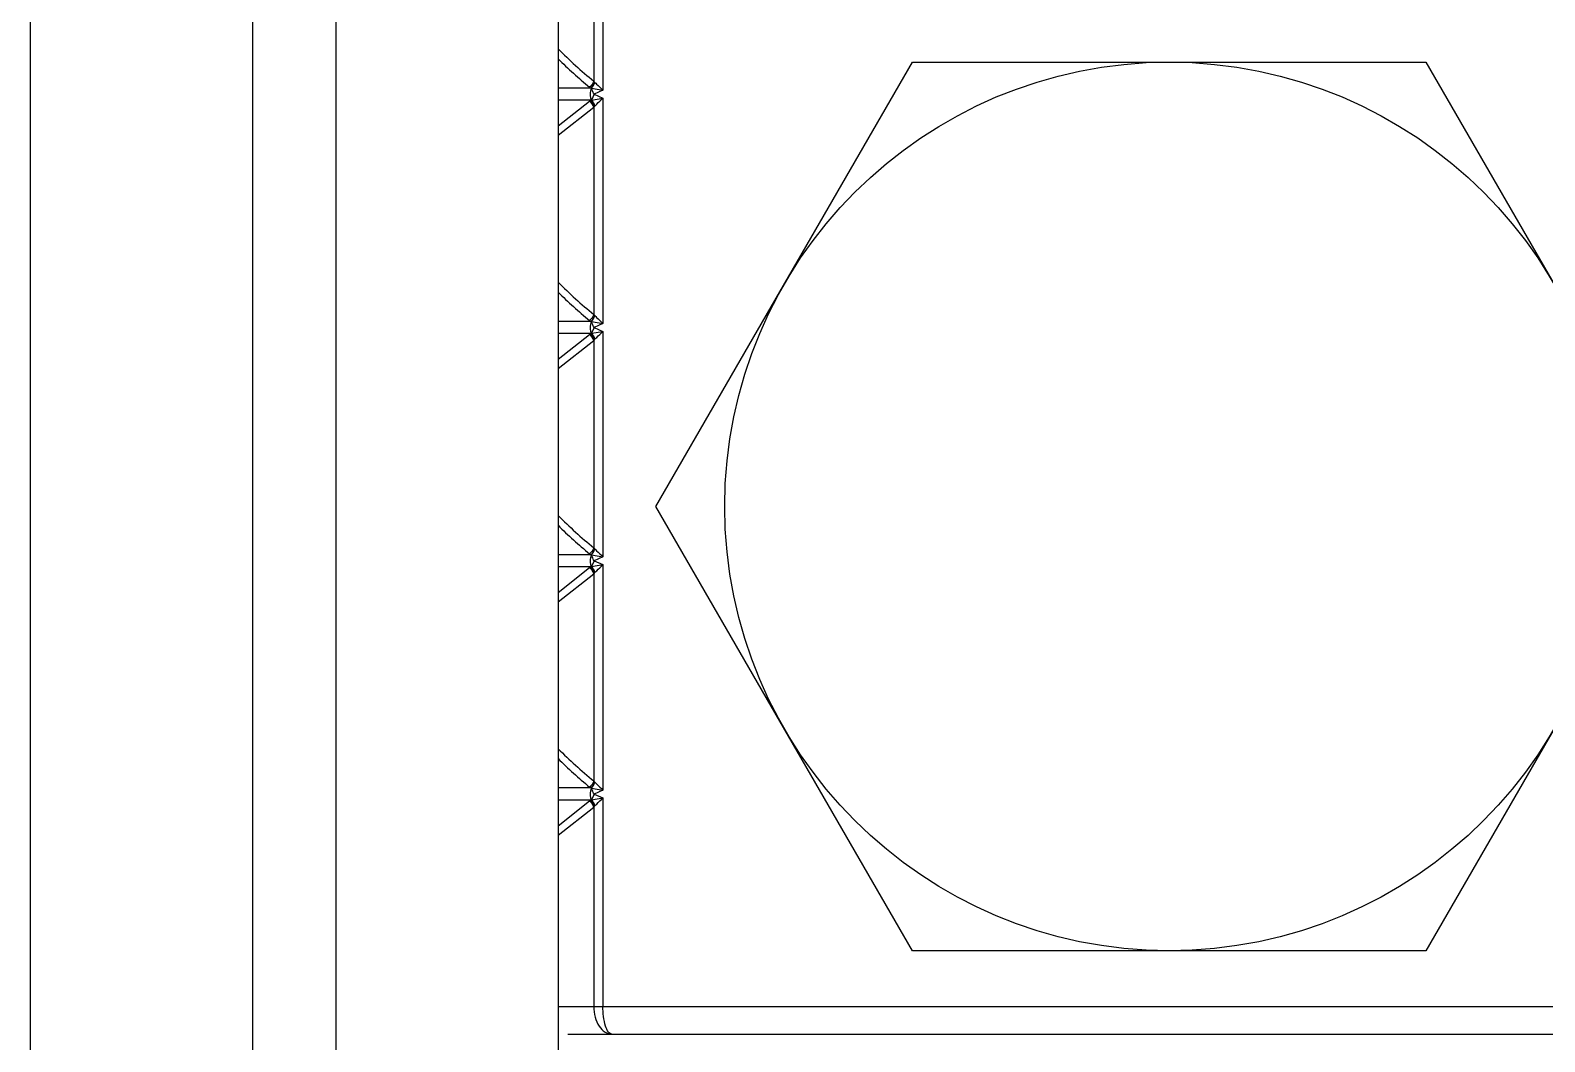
# Model space of a CAD drawing. Extents: x 1725261 to 1937680, y 860327 to 1571294.
# Drawn here: x 1831691.6 to 1832016.2, y 1215334.2 to 1215551 of the extents above; entities that cross this region are included whole.
import ezdxf

# ---------------------------------------------------------------- set-up
doc = ezdxf.new("R2010")
doc.units = 0
doc.header["$LTSCALE"] = 1000
doc.header["$MEASUREMENT"] = 0

msp = doc.modelspace()

# ---------------------------------------------------------------- linework, layer by layer
at = {"linetype": 'Continuous'}
for p, q in [((1831691.64, 1215988.29), (1831691.64, 1211247.26)), ((1831739.26, 1215988.29), (1831739.26, 1211247.26)), ((1831757.12, 1215988.29), (1831757.12, 1211247.26)), ((1831804.75, 1215988.29), (1831804.75, 1211247.26)), ((1831812.38, 1215556.08), (1831812.38, 1215540.08)), ((1831814.36, 1215556.08), (1831814.36, 1215538.12)), ((1831825.73, 1215448.92), (1831880.73, 1215544.17)), ((1831880.73, 1215544.17), (1831990.71, 1215544.17)), ((1831990.71, 1215544.17), (1832045.71, 1215448.92)), ((1831811.75, 1215538.59), (1831804.75, 1215538.59)), ((1831811.87, 1215538.56), (1831811.75, 1215538.59)), ((1831811.9, 1215538.54), (1831814.36, 1215538.12)), ((1831812.54, 1215539.89), (1831812.38, 1215540.08)), ((1831814.36, 1215538.12), (1831812.45, 1215537.29)), ((1831812.62, 1215539.82), (1831812.54, 1215539.89)), ((1831811.71, 1215535.98), (1831804.75, 1215536)), ((1831804.75, 1215530.5), (1831811.46, 1215535.81)), ((1831804.75, 1215528.47), (1831812.38, 1215534.5)), ((1831811.71, 1215535.98), (1831811.86, 1215536.01)), ((1831811.86, 1215536.01), (1831811.91, 1215536.03)), ((1831812.45, 1215537.29), (1831811.91, 1215536.03)), ((1831811.91, 1215536.03), (1831814.36, 1215536.46)), ((1831812.38, 1215534.5), (1831812.52, 1215534.67)), ((1831812.38, 1215534.5), (1831812.38, 1215490.07)), ((1831812.45, 1215537.29), (1831814.36, 1215536.46)), ((1831812.52, 1215534.67), (1831812.6, 1215534.74)), ((1831812.6, 1215534.74), (1831812.65, 1215534.78)), ((1831814.36, 1215536.46), (1831814.36, 1215488.11)), ((1831812.54, 1215489.88), (1831812.38, 1215490.07)), ((1831812.62, 1215489.81), (1831812.54, 1215489.88)), ((1831811.75, 1215488.58), (1831804.75, 1215488.58)), ((1831811.71, 1215485.97), (1831804.75, 1215485.99)), ((1831804.75, 1215480.5), (1831811.46, 1215485.8)), ((1831811.71, 1215485.97), (1831811.86, 1215486.01)), ((1831811.87, 1215488.55), (1831811.75, 1215488.58)), ((1831811.86, 1215486.01), (1831811.91, 1215486.03)), ((1831811.9, 1215488.53), (1831814.36, 1215488.11)), ((1831812.45, 1215487.28), (1831811.91, 1215486.03)), ((1831811.91, 1215486.03), (1831814.36, 1215486.45)), ((1831814.36, 1215488.11), (1831812.45, 1215487.28)), ((1831812.45, 1215487.28), (1831814.36, 1215486.45)), ((1831814.36, 1215486.45), (1831814.36, 1215438.11)), ((1831804.75, 1215478.46), (1831812.38, 1215484.49)), ((1831812.38, 1215484.49), (1831812.52, 1215484.66)), ((1831812.38, 1215484.49), (1831812.38, 1215440.07)), ((1831812.52, 1215484.66), (1831812.6, 1215484.73)), ((1831812.6, 1215484.73), (1831812.65, 1215484.78)), ((1831880.73, 1215353.67), (1831825.73, 1215448.92)), ((1832045.71, 1215448.92), (1831990.71, 1215353.67)), ((1831811.75, 1215438.57), (1831804.75, 1215438.57)), ((1831811.87, 1215438.54), (1831811.75, 1215438.57)), ((1831811.9, 1215438.53), (1831814.36, 1215438.11)), ((1831812.45, 1215437.27), (1831811.91, 1215436.02)), ((1831812.54, 1215439.87), (1831812.38, 1215440.07)), ((1831814.36, 1215438.11), (1831812.45, 1215437.27)), ((1831812.45, 1215437.27), (1831814.36, 1215436.44)), ((1831812.62, 1215439.81), (1831812.54, 1215439.87)), ((1831811.71, 1215435.96), (1831804.75, 1215435.98)), ((1831804.75, 1215430.49), (1831811.46, 1215435.8)), ((1831804.75, 1215428.45), (1831812.38, 1215434.49)), ((1831811.71, 1215435.96), (1831811.86, 1215436)), ((1831811.86, 1215436), (1831811.91, 1215436.02)), ((1831811.91, 1215436.02), (1831814.36, 1215436.44)), ((1831812.38, 1215434.49), (1831812.52, 1215434.65)), ((1831812.38, 1215434.49), (1831812.38, 1215390.06)), ((1831812.52, 1215434.65), (1831812.6, 1215434.72)), ((1831812.6, 1215434.72), (1831812.65, 1215434.77)), ((1831814.36, 1215436.44), (1831814.36, 1215388.1)), ((1831811.75, 1215388.57), (1831804.75, 1215388.57)), ((1831811.87, 1215388.54), (1831811.75, 1215388.57)), ((1831811.9, 1215388.52), (1831814.36, 1215388.1)), ((1831812.54, 1215389.87), (1831812.38, 1215390.06)), ((1831812.62, 1215389.8), (1831812.54, 1215389.87)), ((1831811.71, 1215385.96), (1831804.75, 1215385.98)), ((1831804.75, 1215380.48), (1831811.46, 1215385.79)), ((1831811.71, 1215385.96), (1831811.86, 1215385.99)), ((1831811.86, 1215385.99), (1831811.91, 1215386.01)), ((1831812.45, 1215387.27), (1831811.91, 1215386.01)), ((1831811.91, 1215386.01), (1831814.36, 1215386.44)), ((1831814.36, 1215388.1), (1831812.45, 1215387.27)), ((1831812.45, 1215387.27), (1831814.36, 1215386.44)), ((1831814.36, 1215386.44), (1831814.36, 1215341.76)), ((1831804.75, 1215378.45), (1831812.38, 1215384.48)), ((1831812.38, 1215384.48), (1831812.52, 1215384.65)), ((1831812.38, 1215384.48), (1831812.38, 1215341.76)), ((1831812.52, 1215384.65), (1831812.6, 1215384.72)), ((1831812.6, 1215384.72), (1831812.65, 1215384.76)), ((1831990.71, 1215353.67), (1831880.73, 1215353.67)), ((1831804.75, 1215341.76), (1832066.69, 1215341.76)), ((1831806.84, 1215335.81), (1832064.6, 1215335.81))]:
    msp.add_line(p, q, dxfattribs=at)
msp.add_circle((1831935.72, 1215448.92), 95.25, dxfattribs=at)
for centre, radius, start, end in [((1831878.31, 1215620.53), 104.01, 224.9882, 230.6634), ((1831878.8, 1215619.57), 105.17, 225.2411, 230.1872), ((1831812.65, 1215540.21), 1.85, 230.2237, 240.9585), ((1831812.62, 1215534.35), 1.86, 119.1442, 128.3025), ((1831878.31, 1215570.52), 104.01, 224.9882, 230.6634), ((1831878.8, 1215569.56), 105.17, 225.2411, 230.1872), ((1831812.65, 1215490.2), 1.85, 230.2237, 240.9585), ((1831812.62, 1215484.34), 1.86, 119.1442, 128.3025), ((1831878.31, 1215520.51), 104.01, 224.9882, 230.6634), ((1831878.8, 1215519.55), 105.17, 225.2411, 230.1872), ((1831812.65, 1215440.19), 1.85, 230.2237, 240.9585), ((1831812.62, 1215434.33), 1.86, 119.1442, 128.3025), ((1831878.31, 1215470.51), 104.01, 224.9882, 230.6634), ((1831878.8, 1215469.55), 105.17, 225.2411, 230.1872), ((1831812.65, 1215390.19), 1.85, 230.2237, 240.9585), ((1831812.62, 1215384.33), 1.86, 119.1442, 128.3025)]:
    msp.add_arc(centre, radius, start, end, dxfattribs=at)
for points in [[(1831812.38, 1215540.08), (1831812.25, 1215539.57), (1831811.9, 1215539.08), (1831811.46, 1215538.78)], [(1831812.54, 1215539.89), (1831812.43, 1215539.39), (1831812.14, 1215538.91), (1831811.75, 1215538.59)], [(1831811.87, 1215538.56), (1831812.22, 1215538.89), (1831812.51, 1215539.34), (1831812.62, 1215539.82)], [(1831812.38, 1215534.5), (1831812.25, 1215535.02), (1831811.9, 1215535.51), (1831811.46, 1215535.81)], [(1831812.52, 1215534.67), (1831812.41, 1215535.17), (1831812.11, 1215535.65), (1831811.71, 1215535.98)], [(1831812.6, 1215534.74), (1831812.49, 1215535.22), (1831812.23, 1215535.68), (1831811.86, 1215536.01)], [(1831812.65, 1215534.78), (1831812.53, 1215535.25), (1831812.27, 1215535.71), (1831811.91, 1215536.03)], [(1831812.38, 1215490.07), (1831812.25, 1215489.56), (1831811.9, 1215489.08), (1831811.46, 1215488.78)], [(1831812.54, 1215489.88), (1831812.43, 1215489.39), (1831812.14, 1215488.9), (1831811.75, 1215488.58)], [(1831811.87, 1215488.55), (1831812.22, 1215488.89), (1831812.51, 1215489.34), (1831812.62, 1215489.81)], [(1831812.38, 1215484.49), (1831812.25, 1215485.01), (1831811.9, 1215485.5), (1831811.46, 1215485.8)], [(1831812.52, 1215484.66), (1831812.41, 1215485.16), (1831812.11, 1215485.65), (1831811.71, 1215485.97)], [(1831812.6, 1215484.73), (1831812.49, 1215485.21), (1831812.23, 1215485.68), (1831811.86, 1215486.01)], [(1831812.65, 1215484.78), (1831812.53, 1215485.25), (1831812.27, 1215485.7), (1831811.91, 1215486.03)], [(1831812.38, 1215440.07), (1831812.25, 1215439.55), (1831811.9, 1215439.07), (1831811.46, 1215438.77)], [(1831812.54, 1215439.87), (1831812.43, 1215439.38), (1831812.14, 1215438.9), (1831811.75, 1215438.57)], [(1831811.87, 1215438.54), (1831812.22, 1215438.88), (1831812.51, 1215439.33), (1831812.62, 1215439.81)], [(1831812.38, 1215434.49), (1831812.25, 1215435), (1831811.9, 1215435.5), (1831811.46, 1215435.8)], [(1831812.52, 1215434.65), (1831812.41, 1215435.15), (1831812.11, 1215435.64), (1831811.71, 1215435.96)], [(1831812.6, 1215434.72), (1831812.49, 1215435.2), (1831812.23, 1215435.67), (1831811.86, 1215436)], [(1831812.65, 1215434.77), (1831812.53, 1215435.24), (1831812.27, 1215435.69), (1831811.91, 1215436.02)], [(1831812.38, 1215390.06), (1831812.25, 1215389.55), (1831811.9, 1215389.06), (1831811.46, 1215388.76)], [(1831812.54, 1215389.87), (1831812.43, 1215389.37), (1831812.14, 1215388.89), (1831811.75, 1215388.57)], [(1831811.87, 1215388.54), (1831812.22, 1215388.87), (1831812.51, 1215389.32), (1831812.62, 1215389.8)], [(1831812.38, 1215384.48), (1831812.25, 1215385), (1831811.9, 1215385.49), (1831811.46, 1215385.79)], [(1831812.52, 1215384.65), (1831812.41, 1215385.15), (1831812.11, 1215385.63), (1831811.71, 1215385.96)], [(1831812.6, 1215384.72), (1831812.49, 1215385.2), (1831812.23, 1215385.66), (1831811.86, 1215385.99)], [(1831812.65, 1215384.76), (1831812.53, 1215385.23), (1831812.27, 1215385.69), (1831811.91, 1215386.01)]]:
    msp.add_open_spline(points, degree=3, dxfattribs=at)
for points, knots in [([(1831811.89, 1215538.58), (1831811.8, 1215538.39), (1831811.53, 1215537.57), (1831811.58, 1215536.61), (1831811.86, 1215536.01)], [0, 0, 0, 0, 0.236634, 1, 1, 1, 1]), ([(1831812.45, 1215537.29), (1831812.4, 1215537.41), (1831812.22, 1215537.84), (1831811.99, 1215538.26), (1831811.89, 1215538.58)], [0, 0, 0, 0, 0.285481, 1, 1, 1, 1]), ([(1831812.62, 1215539.82), (1831812.75, 1215539.7), (1831813.34, 1215539.14), (1831813.92, 1215538.57), (1831814.36, 1215538.12)], [0, 0, 0, 0, 0.225254, 1, 1, 1, 1]), ([(1831812.65, 1215534.78), (1831812.78, 1215534.9), (1831813.36, 1215535.45), (1831813.93, 1215536.02), (1831814.36, 1215536.46)], [0, 0, 0, 0, 0.226794, 1, 1, 1, 1]), ([(1831812.62, 1215489.81), (1831812.75, 1215489.69), (1831813.34, 1215489.14), (1831813.92, 1215488.56), (1831814.36, 1215488.11)], [0, 0, 0, 0, 0.225254, 1, 1, 1, 1]), ([(1831811.89, 1215488.57), (1831811.8, 1215488.39), (1831811.53, 1215487.56), (1831811.58, 1215486.61), (1831811.86, 1215486.01)], [0, 0, 0, 0, 0.236634, 1, 1, 1, 1]), ([(1831812.45, 1215487.28), (1831812.4, 1215487.4), (1831812.22, 1215487.84), (1831811.99, 1215488.25), (1831811.89, 1215488.57)], [0, 0, 0, 0, 0.285481, 1, 1, 1, 1]), ([(1831812.65, 1215484.78), (1831812.78, 1215484.9), (1831813.36, 1215485.44), (1831813.93, 1215486.01), (1831814.36, 1215486.45)], [0, 0, 0, 0, 0.226794, 1, 1, 1, 1]), ([(1831811.89, 1215438.57), (1831811.8, 1215438.38), (1831811.53, 1215437.55), (1831811.58, 1215436.6), (1831811.86, 1215436)], [0, 0, 0, 0, 0.236634, 1, 1, 1, 1]), ([(1831812.45, 1215437.27), (1831812.4, 1215437.4), (1831812.22, 1215437.83), (1831811.99, 1215438.24), (1831811.89, 1215438.57)], [0, 0, 0, 0, 0.285481, 1, 1, 1, 1]), ([(1831812.62, 1215439.81), (1831812.75, 1215439.68), (1831813.34, 1215439.13), (1831813.92, 1215438.55), (1831814.36, 1215438.11)], [0, 0, 0, 0, 0.225254, 1, 1, 1, 1]), ([(1831812.65, 1215434.77), (1831812.78, 1215434.89), (1831813.36, 1215435.44), (1831813.93, 1215436), (1831814.36, 1215436.44)], [0, 0, 0, 0, 0.226794, 1, 1, 1, 1]), ([(1831811.89, 1215388.56), (1831811.8, 1215388.37), (1831811.53, 1215387.55), (1831811.58, 1215386.59), (1831811.86, 1215385.99)], [0, 0, 0, 0, 0.236634, 1, 1, 1, 1]), ([(1831812.45, 1215387.27), (1831812.4, 1215387.39), (1831812.22, 1215387.82), (1831811.99, 1215388.24), (1831811.89, 1215388.56)], [0, 0, 0, 0, 0.285481, 1, 1, 1, 1]), ([(1831812.62, 1215389.8), (1831812.75, 1215389.68), (1831813.34, 1215389.12), (1831813.92, 1215388.55), (1831814.36, 1215388.1)], [0, 0, 0, 0, 0.225254, 1, 1, 1, 1]), ([(1831812.65, 1215384.76), (1831812.78, 1215384.88), (1831813.36, 1215385.43), (1831813.93, 1215386), (1831814.36, 1215386.44)], [0, 0, 0, 0, 0.226794, 1, 1, 1, 1]), ([(1831812.38, 1215341.76), (1831812.38, 1215340.98), (1831812.57, 1215339.48), (1831813.39, 1215337.54), (1831814.65, 1215336.17), (1831815.76, 1215335.81), (1831816.27, 1215335.81)], [0, 0, 0, 0, 0.302203, 0.57488, 0.804028, 1, 1, 1, 1]), ([(1831816.27, 1215335.81), (1831815.99, 1215335.81), (1831815.33, 1215336.36), (1831814.57, 1215338.39), (1831814.36, 1215340.33), (1831814.36, 1215341.76)], [0, 0, 0, 0, 0.128078, 0.342475, 1, 1, 1, 1])]:
    msp.add_open_spline(points, degree=3, knots=knots, dxfattribs=at)

doc.saveas('drawing.dxf')
